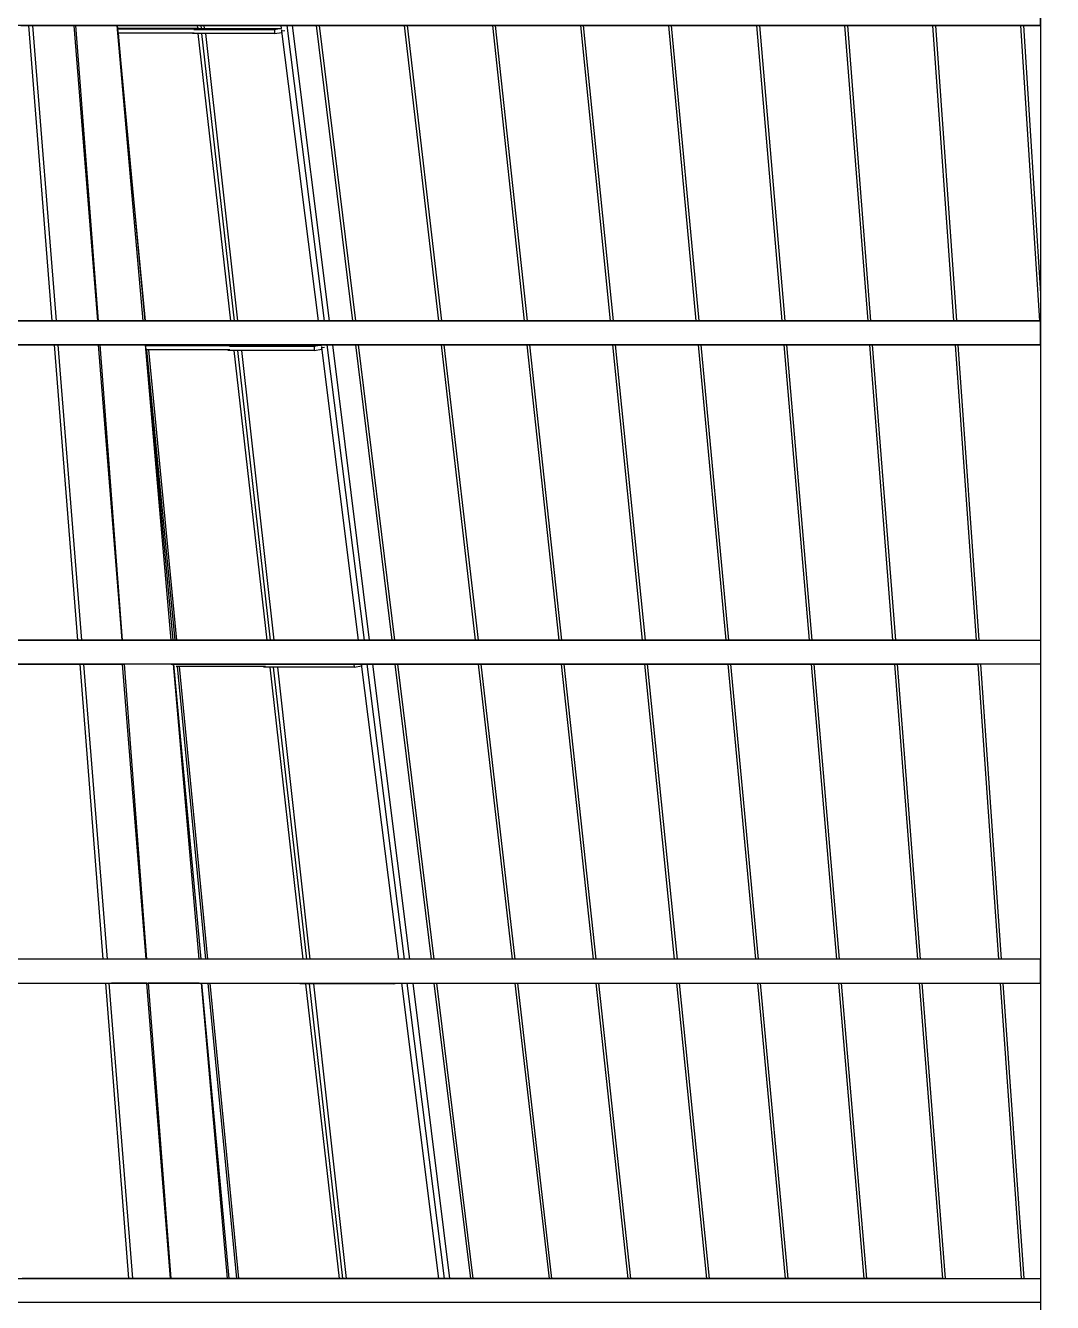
# Model space of a CAD drawing. Header units: millimetres. Extents: x 90964 to 877642, y 656808 to 1438307.
# Drawn here: x 810074 to 822942, y 1229727 to 1245727 of the extents above; entities that cross this region are included whole.
import ezdxf

# ---------------------------------------------------------------- set-up
doc = ezdxf.new("R2010")
doc.units = ezdxf.units.MM
doc.header["$LTSCALE"] = 300
doc.layers.add('ProfileEdges', color=7, linetype='Continuous')
doc.layers.add('SectionCutEdges', color=7, linetype='Continuous')

msp = doc.modelspace()

# ---------------------------------------------------------------- linework, layer by layer
at = {"color": 251}
for p, q in [((810406.2, 1242026.5), (810116.9, 1245726.5)), ((810461.9, 1242026.5), (810165.1, 1245726.5)), ((810979.6, 1242026.5), (810681.9, 1245726.5)), ((810700.9, 1245726.5), (810982.3, 1242026.5)), ((811548.6, 1242026.5), (811223.8, 1245726.5)), ((811224, 1245726.5), (811227.2, 1245692.1)), ((811227.2, 1245692.1), (812227.9, 1245692.1)), ((811227.2, 1245692.1), (811228.2, 1245681.3)), ((812209.8, 1245681.3), (811228.2, 1245681.3)), ((811228.2, 1245681.3), (811232.8, 1245631.4)), ((812168, 1245631.4), (811232.8, 1245631.4)), ((811232.8, 1245631.4), (811263.9, 1245295.6)), ((812168.4, 1245625), (812168, 1245631.4)), ((812188.4, 1245631.4), (812168, 1245631.4)), ((812234.3, 1245625), (812168.4, 1245625)), ((813192.2, 1245674.8), (812184.1, 1245674.8)), ((812215, 1245683), (812209.8, 1245681.3)), ((812209.8, 1245681.3), (812209.9, 1245675.9)), ((812228.4, 1245687.4), (812215, 1245683)), ((812215, 1245683), (812228.7, 1245685.2)), ((812224, 1245726.5), (812227.9, 1245692.1)), ((812227.9, 1245692.1), (812243, 1245692.1)), ((812243, 1245692.1), (812228.4, 1245687.4)), ((812228.4, 1245687.4), (812228.7, 1245685.2)), ((812228.7, 1245685.2), (812243.1, 1245687.6)), ((812234.3, 1245625), (812642.8, 1242026.5)), ((812279.6, 1245625), (812234.3, 1245625)), ((812243.1, 1245687.6), (812243, 1245692.1)), ((812243.1, 1245687.6), (812256.8, 1245689.9)), ((812256.8, 1245689.9), (812273.9, 1245689.9)), ((812269.8, 1245726.5), (812273.9, 1245689.9)), ((812273.9, 1245689.9), (812312.4, 1245689.9)), ((812279.6, 1245625), (812688.1, 1242026.5)), ((812329.5, 1245625), (812279.6, 1245625)), ((812308.3, 1245726.5), (812312.4, 1245689.9)), ((812312.4, 1245689.9), (813282.3, 1245689.9)), ((812329.5, 1245625), (812729.3, 1242026.5)), ((813195.3, 1245625), (812329.5, 1245625)), ((813283.3, 1245689.8), (813192.2, 1245674.8)), ((813192.2, 1245674.8), (813195.3, 1245625)), ((813195.3, 1245625), (813286.8, 1245640.2)), ((813282.3, 1245689.9), (813277.7, 1245726.5)), ((813282.3, 1245689.8), (813282.3, 1245689.9)), ((813285.1, 1245668.1), (813284.3, 1245674.1)), ((813286, 1245661), (813285.1, 1245668.1)), ((813285.5, 1245660.9), (813285.1, 1245668.1)), ((813285.5, 1245660.9), (813286, 1245661)), ((813286, 1245660.9), (813285.5, 1245660.9)), ((813285.7, 1245657.9), (813285.5, 1245660.9)), ((813743.5, 1242026.5), (813285.7, 1245657.9)), ((813286.8, 1245640.2), (813285.7, 1245657.9)), ((813286, 1245660.9), (813321.6, 1245664.4)), ((813286, 1245660.9), (813286, 1245661)), ((813286, 1245660.9), (813286, 1245660.9)), ((813321.6, 1245664.4), (813322.2, 1245664.4)), ((813347.8, 1245726.5), (813814.2, 1242026.5)), ((813880.9, 1242026.5), (813419.7, 1245726.5)), ((813716.7, 1245726.5), (814172.5, 1242026.5)), ((813752.6, 1245726.5), (814208.4, 1242026.5)), ((814820.1, 1245726.5), (815248.2, 1242026.5)), ((814856, 1245726.5), (815284.1, 1242026.5)), ((815923.5, 1245726.5), (816323.9, 1242026.5)), ((815959.3, 1245726.5), (816359.8, 1242026.5)), ((817026.8, 1245726.5), (817399.6, 1242026.5)), ((817062.7, 1245726.5), (817435.5, 1242026.5)), ((818130.2, 1245726.5), (818475.3, 1242026.5)), ((818166.1, 1245726.5), (818511.2, 1242026.5)), ((819233.6, 1245726.5), (819551, 1242026.5)), ((819269.4, 1245726.5), (819586.9, 1242026.5)), ((820336.9, 1245726.5), (820626.6, 1242026.5)), ((820372.8, 1245726.5), (820662.5, 1242026.5)), ((821440.3, 1245726.5), (821702.3, 1242026.5)), ((821476.2, 1245726.5), (821738.2, 1242026.5)), ((822543.6, 1245726.5), (822778, 1242026.5)), ((822579.5, 1245726.5), (822792.2, 1242369.6)), ((811263.9, 1245295.6), (811566.9, 1242026.5)), ((811578.9, 1242026.5), (811263.9, 1245295.6)), ((810727.2, 1238026.5), (810437.3, 1241726.5)), ((810780.8, 1238026.5), (810484, 1241726.5)), ((811283.3, 1238026.5), (810986.1, 1241726.5)), ((811004.7, 1241726.5), (811286.1, 1238026.5)), ((811900, 1238026.5), (811575.1, 1241726.5)), ((811575.9, 1241726.5), (811576.4, 1241721)), ((811576.4, 1241721), (811585.7, 1241723.8)), ((811576.4, 1241721), (811577.2, 1241713)), ((812655.6, 1241713), (811577.2, 1241713)), ((811577.2, 1241713), (811581.8, 1241663.2)), ((811581.8, 1241663.2), (811918.2, 1238026.5)), ((811589.8, 1241663.2), (811581.8, 1241663.2)), ((811585.4, 1241726.5), (811585.7, 1241723.8)), ((811585.7, 1241723.8), (811586.7, 1241724.1)), ((811586.7, 1241724.1), (811608, 1241724.1)), ((811589.8, 1241663.2), (811943, 1238026.5)), ((811617.2, 1241663.2), (811589.8, 1241663.2)), ((811608, 1241724.1), (811607.8, 1241726.5)), ((811608, 1241724.1), (812677.1, 1241724.1)), ((811967.6, 1238026.5), (811617.2, 1241663.2)), ((812614.4, 1241663.2), (811617.2, 1241663.2)), ((812614.8, 1241656.8), (812614.4, 1241663.2)), ((812634.4, 1241663.2), (812614.4, 1241663.2)), ((812683.7, 1241656.8), (812614.8, 1241656.8)), ((813689.2, 1241706.5), (812630, 1241706.5)), ((812660.8, 1241714.6), (812655.6, 1241713)), ((812655.6, 1241713), (812655.7, 1241707.7)), ((812677.6, 1241719.8), (812660.8, 1241714.6)), ((812660.8, 1241714.6), (812677.9, 1241717.4)), ((812676.8, 1241726.5), (812677.1, 1241724.1)), ((812677.1, 1241724.1), (812691.9, 1241724.1)), ((812691.9, 1241724.1), (812677.6, 1241719.8)), ((812677.6, 1241719.8), (812677.9, 1241717.4)), ((812677.9, 1241717.4), (812692, 1241719.7)), ((812683.7, 1241656.8), (813095.8, 1238026.5)), ((812728.6, 1241656.8), (812683.7, 1241656.8)), ((812692, 1241719.7), (812691.9, 1241724.1)), ((812692, 1241719.7), (812705.6, 1241721.9)), ((812705.6, 1241721.9), (812722.7, 1241721.9)), ((812722.2, 1241726.5), (812722.7, 1241721.9)), ((812722.7, 1241721.9), (812763.1, 1241721.9)), ((812728.6, 1241656.8), (813140.7, 1238026.5)), ((812779.9, 1241656.8), (812728.6, 1241656.8)), ((812762.6, 1241726.5), (812763.1, 1241721.9)), ((812763.1, 1241721.9), (813781.8, 1241721.9)), ((812779.9, 1241656.8), (813183.5, 1238026.5)), ((813692.5, 1241656.8), (812779.9, 1241656.8)), ((813782.8, 1241721.9), (813689.2, 1241706.5)), ((813689.2, 1241706.5), (813692.5, 1241656.8)), ((813692.5, 1241656.8), (813786.5, 1241672.2)), ((813781.8, 1241721.9), (813781.3, 1241726.5)), ((813781.9, 1241721.9), (813781.8, 1241721.9)), ((813784.7, 1241699.5), (813784, 1241705.2)), ((813785.5, 1241693.1), (813784.7, 1241699.5)), ((813785.1, 1241693.1), (813784.7, 1241699.5)), ((813785.1, 1241693.1), (813785.5, 1241693.1)), ((813785.5, 1241693.1), (813785.1, 1241693.1)), ((813785.3, 1241690.6), (813785.1, 1241693.1)), ((814247.1, 1238026.5), (813785.3, 1241690.6)), ((813786.5, 1241672.2), (813785.3, 1241690.6)), ((813785.5, 1241693), (813820.4, 1241696.4)), ((813785.5, 1241693), (813785.5, 1241693.1)), ((813785.5, 1241693.1), (813785.5, 1241693.1)), ((813820.4, 1241696.4), (813821, 1241696.5)), ((813849.5, 1241726.5), (814315.9, 1238026.5)), ((814384.6, 1238026.5), (813923.5, 1241726.5)), ((814208.4, 1241726.5), (814664.2, 1238026.5)), ((814243.3, 1241726.5), (814699.1, 1238026.5)), ((815281.9, 1241726.5), (815710, 1238026.5)), ((815316.8, 1241726.5), (815744.9, 1238026.5)), ((816355.4, 1241726.5), (816755.8, 1238026.5)), ((816390.2, 1241726.5), (816790.7, 1238026.5)), ((817428.8, 1241726.5), (817801.6, 1238026.5)), ((817463.7, 1241726.5), (817836.5, 1238026.5)), ((818502.3, 1241726.5), (818847.3, 1238026.5)), ((818537.2, 1241726.5), (818882.2, 1238026.5)), ((819575.7, 1241726.5), (819893.1, 1238026.5)), ((819610.6, 1241726.5), (819928, 1238026.5)), ((820649.1, 1241726.5), (820938.9, 1238026.5)), ((820684, 1241726.5), (820973.8, 1238026.5)), ((821722.6, 1241726.5), (821984.6, 1238026.5)), ((821757.5, 1241726.5), (822019.5, 1238026.5)), ((811048.3, 1234026.5), (810757.8, 1237726.5)), ((811100, 1234026.5), (810803.2, 1237726.5)), ((811587.1, 1234026.5), (811290.3, 1237726.5)), ((811308.6, 1237726.5), (811590, 1234026.5)), ((812251.4, 1234026.5), (811926.5, 1237726.5)), ((811927.9, 1237726.5), (812269.5, 1234026.5)), ((811963.2, 1237694.9), (811959.7, 1237694.9)), ((811973.7, 1237694.9), (811963.2, 1237694.9)), ((811973.7, 1237694.9), (812330, 1234026.5)), ((812002.8, 1237694.9), (811973.7, 1237694.9)), ((812356.2, 1234026.5), (812002.8, 1237694.9)), ((813061.3, 1237694.9), (812002.8, 1237694.9)), ((813061.7, 1237688.7), (813061.3, 1237694.9)), ((813080.9, 1237694.9), (813061.3, 1237694.9)), ((813133.2, 1237688.7), (813061.7, 1237688.7)), ((813133.2, 1237688.7), (813548.9, 1234026.5)), ((813177.7, 1237688.7), (813133.2, 1237688.7)), ((813177.7, 1237688.7), (813593.4, 1234026.5)), ((813230.3, 1237688.7), (813177.7, 1237688.7)), ((813230.3, 1237688.7), (813637.7, 1234026.5)), ((814190, 1237688.7), (813230.3, 1237688.7)), ((814187.4, 1237726.5), (814190, 1237688.7)), ((814190, 1237688.7), (814286.2, 1237704.3)), ((814284.8, 1237725.2), (814284.7, 1237726.5)), ((814284.8, 1237725.2), (814285.1, 1237725.3)), ((814285.1, 1237725.3), (814284.8, 1237725.2)), ((814284.9, 1237723.3), (814284.8, 1237725.2)), ((814285.1, 1237725.3), (814284.9, 1237726.5)), ((814750.9, 1234026.5), (814284.9, 1237723.3)), ((814286.2, 1237704.3), (814284.9, 1237723.3)), ((814285.1, 1237725.2), (814299, 1237726.5)), ((814285.1, 1237725.2), (814285.1, 1237725.3)), ((814285.1, 1237725.3), (814285.1, 1237725.3)), ((814351.3, 1237726.5), (814817.7, 1234026.5)), ((814888.1, 1234026.5), (814427.2, 1237726.5)), ((814700.2, 1237726.5), (815156, 1234026.5)), ((814734.1, 1237726.5), (815189.8, 1234026.5)), ((815743.8, 1237726.5), (816171.9, 1234026.5)), ((815777.6, 1237726.5), (816205.7, 1234026.5)), ((816787.3, 1237726.5), (817187.7, 1234026.5)), ((816821.2, 1237726.5), (817221.6, 1234026.5)), ((817830.8, 1237726.5), (818203.6, 1234026.5)), ((817864.7, 1237726.5), (818237.5, 1234026.5)), ((818874.4, 1237726.5), (819219.5, 1234026.5)), ((818908.2, 1237726.5), (819253.3, 1234026.5)), ((819917.9, 1237726.5), (820235.3, 1234026.5)), ((819951.8, 1237726.5), (820269.2, 1234026.5)), ((820961.4, 1237726.5), (821251.2, 1234026.5)), ((820995.3, 1237726.5), (821285, 1234026.5)), ((822004.9, 1237726.5), (822267, 1234026.5)), ((822038.8, 1237726.5), (822300.9, 1234026.5)), ((811369.3, 1230026.5), (811078.3, 1233726.5)), ((811419.4, 1230026.5), (811122.6, 1233726.5)), ((811890.9, 1230026.5), (811594.5, 1233726.5)), ((811612.5, 1233726.5), (811893.8, 1230026.5)), ((812602.9, 1230026.5), (812277.8, 1233726.5)), ((812279.8, 1233726.5), (812620.9, 1230026.5)), ((812357.7, 1233726.5), (812717, 1230026.5)), ((812744.8, 1230026.5), (812388.4, 1233726.5)), ((813509, 1233720.5), (813508.6, 1233726.5)), ((813582.8, 1233720.5), (813509, 1233720.5)), ((813582.8, 1233720.5), (814002.2, 1230026.5)), ((813627, 1233720.5), (813582.8, 1233720.5)), ((813627, 1233720.5), (814046.3, 1230026.5)), ((813680.6, 1233720.5), (813627, 1233720.5)), ((813680.6, 1233720.5), (814091.9, 1230026.5)), ((814687.9, 1233720.5), (813680.6, 1233720.5)), ((814687.4, 1233726.5), (814687.9, 1233720.5)), ((814687.9, 1233720.5), (814725, 1233726.5)), ((815254.7, 1230026.5), (814788.3, 1233726.5)), ((814853, 1233726.5), (815319.4, 1230026.5)), ((815391.7, 1230026.5), (814930.9, 1233726.5)), ((815192.1, 1233726.5), (815647.8, 1230026.5)), ((815224.9, 1233726.5), (815680.6, 1230026.5)), ((816205.7, 1233726.5), (816633.8, 1230026.5)), ((816238.5, 1233726.5), (816666.6, 1230026.5)), ((817219.3, 1233726.5), (817619.8, 1230026.5)), ((817252.1, 1233726.5), (817652.6, 1230026.5)), ((818233, 1233726.5), (818605.7, 1230026.5)), ((818265.8, 1233726.5), (818638.5, 1230026.5)), ((819246.6, 1233726.5), (819591.6, 1230026.5)), ((819279.4, 1233726.5), (819624.5, 1230026.5)), ((820260.2, 1233726.5), (820577.6, 1230026.5)), ((820293, 1233726.5), (820610.4, 1230026.5)), ((821273.8, 1233726.5), (821563.5, 1230026.5)), ((821306.6, 1233726.5), (821596.3, 1230026.5)), ((822287.4, 1233726.5), (822549.4, 1230026.5)), ((822320.2, 1233726.5), (822582.3, 1230026.5))]:
    msp.add_line(p, q, dxfattribs=at)
at = {"layer": 'ProfileEdges'}
for points in [[(822792.2, 1181026.5), (823092.2, 1181026.5), (823092.2, 1261726.5), (822792.2, 1261726.5)], [(804509.5, 1246026.5), (822792.2, 1246026.5), (822792.2, 1245726.5), (804509.5, 1245726.5)], [(804105.5, 1242026.5), (822792.2, 1242026.5), (822792.2, 1241726.5), (804105.5, 1241726.5)], [(803680.5, 1238026.5), (822792.2, 1238026.5), (822792.2, 1237726.5), (803680.5, 1237726.5)], [(822792.2, 1234026.5), (803234.2, 1234026.5), (803234.2, 1233726.5), (822792.2, 1233726.5)], [(802766.1, 1230026.5), (822792.2, 1230026.5), (822792.2, 1229726.5), (802766.1, 1229726.5)]]:
    msp.add_lwpolyline(points, close=True, dxfattribs=at)
at = {"layer": 'SectionCutEdges', "color": 251}
for p, q in [((822792.2, 1245726.5), (822792.2, 1246026.5)), ((810015.9, 1245726.5), (810116.9, 1245726.5)), ((810116.9, 1245726.5), (810127.2, 1245726.5)), ((810127.2, 1245726.5), (810165.1, 1245726.5)), ((810165.1, 1245726.5), (810171.6, 1245726.5)), ((810171.6, 1245726.5), (810195.6, 1245726.5)), ((810195.6, 1245726.5), (810681.9, 1245726.5)), ((810681.9, 1245726.5), (810700.2, 1245726.5)), ((810700.2, 1245726.5), (810700.9, 1245726.5)), ((810700.9, 1245726.5), (811196.4, 1245726.5)), ((811196.4, 1245726.5), (811223.8, 1245726.5)), ((811223.8, 1245726.5), (811224, 1245726.5)), ((811224, 1245726.5), (811486.2, 1245726.5)), ((811486.2, 1245726.5), (811859.1, 1245726.5)), ((811859.1, 1245726.5), (812224, 1245726.5)), ((812224, 1245726.5), (812269.8, 1245726.5)), ((812269.8, 1245726.5), (812286.7, 1245726.5)), ((812286.7, 1245726.5), (812308.3, 1245726.5)), ((812308.3, 1245726.5), (812501.6, 1245726.5)), ((812501.6, 1245726.5), (813092.6, 1245726.5)), ((813092.6, 1245726.5), (813277.7, 1245726.5)), ((813277.7, 1245726.5), (813314.4, 1245726.5)), ((813314.4, 1245726.5), (813347.8, 1245726.5)), ((813347.8, 1245726.5), (813377.2, 1245726.5)), ((813377.2, 1245726.5), (813419.7, 1245726.5)), ((813419.7, 1245726.5), (813716.7, 1245726.5)), ((813716.7, 1245726.5), (813752.6, 1245726.5)), ((813752.6, 1245726.5), (813783.2, 1245726.5)), ((813783.2, 1245726.5), (813829.9, 1245726.5)), ((813829.9, 1245726.5), (814820.1, 1245726.5)), ((814820.1, 1245726.5), (814856, 1245726.5)), ((814856, 1245726.5), (814888.8, 1245726.5)), ((814888.8, 1245726.5), (814933.2, 1245726.5)), ((814933.2, 1245726.5), (815923.5, 1245726.5)), ((815923.5, 1245726.5), (815959.3, 1245726.5)), ((815959.3, 1245726.5), (815994.3, 1245726.5)), ((815994.3, 1245726.5), (816036.5, 1245726.5)), ((816036.5, 1245726.5), (817026.8, 1245726.5)), ((817026.8, 1245726.5), (817062.7, 1245726.5)), ((817062.7, 1245726.5), (817099.8, 1245726.5)), ((817099.8, 1245726.5), (817139.7, 1245726.5)), ((817139.7, 1245726.5), (818130.2, 1245726.5)), ((818130.2, 1245726.5), (818166.1, 1245726.5)), ((818166.1, 1245726.5), (818205.4, 1245726.5)), ((818205.4, 1245726.5), (818243, 1245726.5)), ((818243, 1245726.5), (819233.6, 1245726.5)), ((819233.6, 1245726.5), (819269.4, 1245726.5)), ((819269.4, 1245726.5), (819310.9, 1245726.5)), ((819310.9, 1245726.5), (819346.2, 1245726.5)), ((819346.2, 1245726.5), (820336.9, 1245726.5)), ((820336.9, 1245726.5), (820372.8, 1245726.5)), ((820372.8, 1245726.5), (820416.4, 1245726.5)), ((820416.4, 1245726.5), (820449.5, 1245726.5)), ((820449.5, 1245726.5), (821440.3, 1245726.5)), ((821440.3, 1245726.5), (821476.2, 1245726.5)), ((821476.2, 1245726.5), (821521.9, 1245726.5)), ((821521.9, 1245726.5), (821552.8, 1245726.5)), ((821552.8, 1245726.5), (822543.6, 1245726.5)), ((822543.6, 1245726.5), (822579.5, 1245726.5)), ((822579.5, 1245726.5), (822627.4, 1245726.5)), ((822627.4, 1245726.5), (822656, 1245726.5)), ((822656, 1245726.5), (822792.2, 1245726.5)), ((822792.2, 1245726.5), (822792.2, 1243444.9)), ((822792.2, 1243444.9), (822792.2, 1242369.6)), ((822792.2, 1242369.6), (822792.2, 1242026.5)), ((810305.8, 1242026.5), (809302.7, 1242026.5)), ((810406.2, 1242026.5), (810305.8, 1242026.5)), ((810417.8, 1242026.5), (810406.2, 1242026.5)), ((810461.9, 1242026.5), (810417.8, 1242026.5)), ((810477, 1242026.5), (810461.9, 1242026.5)), ((810979.6, 1242026.5), (810477, 1242026.5)), ((810981.4, 1242026.5), (810979.6, 1242026.5)), ((810982.3, 1242026.5), (810981.4, 1242026.5)), ((811548.6, 1242026.5), (810982.3, 1242026.5)), ((811566.9, 1242026.5), (811548.6, 1242026.5)), ((811575.8, 1242026.5), (811566.9, 1242026.5)), ((811578.9, 1242026.5), (811575.8, 1242026.5)), ((811677.1, 1242026.5), (811578.9, 1242026.5)), ((812507.2, 1242026.5), (811677.1, 1242026.5)), ((812642.8, 1242026.5), (812507.2, 1242026.5)), ((812688.1, 1242026.5), (812642.8, 1242026.5)), ((812719, 1242026.5), (812688.1, 1242026.5)), ((812729.3, 1242026.5), (812719, 1242026.5)), ((812798.2, 1242026.5), (812729.3, 1242026.5)), ((813719.4, 1242026.5), (812798.2, 1242026.5)), ((813743.5, 1242026.5), (813719.4, 1242026.5)), ((813780.2, 1242026.5), (813743.5, 1242026.5)), ((813814.2, 1242026.5), (813780.2, 1242026.5)), ((813866, 1242026.5), (813814.2, 1242026.5)), ((813880.9, 1242026.5), (813866, 1242026.5)), ((814172.5, 1242026.5), (813880.9, 1242026.5)), ((814208.4, 1242026.5), (814172.5, 1242026.5)), ((814261.4, 1242026.5), (814208.4, 1242026.5)), ((814272, 1242026.5), (814261.4, 1242026.5)), ((815248.2, 1242026.5), (814272, 1242026.5)), ((815284.1, 1242026.5), (815248.2, 1242026.5)), ((815337, 1242026.5), (815284.1, 1242026.5)), ((815347.6, 1242026.5), (815337, 1242026.5)), ((816323.9, 1242026.5), (815347.6, 1242026.5)), ((816359.8, 1242026.5), (816323.9, 1242026.5)), ((816412.6, 1242026.5), (816359.8, 1242026.5)), ((816423.2, 1242026.5), (816412.6, 1242026.5)), ((817399.6, 1242026.5), (816423.2, 1242026.5)), ((817435.5, 1242026.5), (817399.6, 1242026.5)), ((817488.2, 1242026.5), (817435.5, 1242026.5)), ((817498.7, 1242026.5), (817488.2, 1242026.5)), ((818475.3, 1242026.5), (817498.7, 1242026.5)), ((818511.2, 1242026.5), (818475.3, 1242026.5)), ((818563.9, 1242026.5), (818511.2, 1242026.5)), ((818574.3, 1242026.5), (818563.9, 1242026.5)), ((819551, 1242026.5), (818574.3, 1242026.5)), ((819586.9, 1242026.5), (819551, 1242026.5)), ((819639.5, 1242026.5), (819586.9, 1242026.5)), ((819649.9, 1242026.5), (819639.5, 1242026.5)), ((820626.6, 1242026.5), (819649.9, 1242026.5)), ((820662.5, 1242026.5), (820626.6, 1242026.5)), ((820715.1, 1242026.5), (820662.5, 1242026.5)), ((820725.5, 1242026.5), (820715.1, 1242026.5)), ((821702.3, 1242026.5), (820725.5, 1242026.5)), ((821738.2, 1242026.5), (821702.3, 1242026.5)), ((821790.7, 1242026.5), (821738.2, 1242026.5)), ((821801.2, 1242026.5), (821790.7, 1242026.5)), ((822778, 1242026.5), (821801.2, 1242026.5)), ((822792.2, 1242026.5), (822778, 1242026.5)), ((822792.2, 1241726.5), (822792.2, 1242026.5)), ((809374.1, 1241726.5), (810330.3, 1241726.5)), ((810330.3, 1241726.5), (810437.3, 1241726.5)), ((810437.3, 1241726.5), (810447.7, 1241726.5)), ((810447.7, 1241726.5), (810484, 1241726.5)), ((810484, 1241726.5), (810490.4, 1241726.5)), ((810490.4, 1241726.5), (810514.2, 1241726.5)), ((810514.2, 1241726.5), (810986.1, 1241726.5)), ((810986.1, 1241726.5), (811004.2, 1241726.5)), ((811004.2, 1241726.5), (811004.7, 1241726.5)), ((811004.7, 1241726.5), (811548, 1241726.5)), ((811548, 1241726.5), (811575.1, 1241726.5)), ((811575.1, 1241726.5), (811575.9, 1241726.5)), ((811575.9, 1241726.5), (811585.4, 1241726.5)), ((811585.4, 1241726.5), (811599.3, 1241726.5)), ((811599.3, 1241726.5), (811607.8, 1241726.5)), ((811607.8, 1241726.5), (811878, 1241726.5)), ((811878, 1241726.5), (812312.6, 1241726.5)), ((812312.6, 1241726.5), (812676.8, 1241726.5)), ((812676.8, 1241726.5), (812722.2, 1241726.5)), ((812722.2, 1241726.5), (812739.6, 1241726.5)), ((812739.6, 1241726.5), (812762.6, 1241726.5)), ((812762.6, 1241726.5), (812955.8, 1241726.5)), ((812955.8, 1241726.5), (813600.8, 1241726.5)), ((813600.8, 1241726.5), (813781.3, 1241726.5)), ((813781.3, 1241726.5), (813817.2, 1241726.5)), ((813817.2, 1241726.5), (813849.5, 1241726.5)), ((813849.5, 1241726.5), (813879.4, 1241726.5)), ((813879.4, 1241726.5), (813923.5, 1241726.5)), ((813923.5, 1241726.5), (814208.4, 1241726.5)), ((814208.4, 1241726.5), (814243.3, 1241726.5)), ((814243.3, 1241726.5), (814274.4, 1241726.5)), ((814274.4, 1241726.5), (814322.8, 1241726.5)), ((814322.8, 1241726.5), (815281.9, 1241726.5)), ((815281.9, 1241726.5), (815316.8, 1241726.5)), ((815316.8, 1241726.5), (815350.1, 1241726.5)), ((815350.1, 1241726.5), (815396.1, 1241726.5)), ((815396.1, 1241726.5), (816355.4, 1241726.5)), ((816355.4, 1241726.5), (816390.2, 1241726.5)), ((816390.2, 1241726.5), (816425.8, 1241726.5)), ((816425.8, 1241726.5), (816469.5, 1241726.5)), ((816469.5, 1241726.5), (817428.8, 1241726.5)), ((817428.8, 1241726.5), (817463.7, 1241726.5)), ((817463.7, 1241726.5), (817501.5, 1241726.5)), ((817501.5, 1241726.5), (817542.8, 1241726.5)), ((817542.8, 1241726.5), (818502.3, 1241726.5)), ((818502.3, 1241726.5), (818537.2, 1241726.5)), ((818537.2, 1241726.5), (818577.1, 1241726.5)), ((818577.1, 1241726.5), (818616.2, 1241726.5)), ((818616.2, 1241726.5), (819575.7, 1241726.5)), ((819575.7, 1241726.5), (819610.6, 1241726.5)), ((819610.6, 1241726.5), (819652.8, 1241726.5)), ((819652.8, 1241726.5), (819689.5, 1241726.5)), ((819689.5, 1241726.5), (820649.1, 1241726.5)), ((820649.1, 1241726.5), (820684, 1241726.5)), ((820684, 1241726.5), (820728.5, 1241726.5)), ((820728.5, 1241726.5), (820762.9, 1241726.5)), ((820762.9, 1241726.5), (821722.6, 1241726.5)), ((821722.6, 1241726.5), (821757.5, 1241726.5)), ((821757.5, 1241726.5), (821804.1, 1241726.5)), ((821804.1, 1241726.5), (821836.2, 1241726.5)), ((821836.2, 1241726.5), (822792.2, 1241726.5)), ((822792.2, 1241726.5), (822792.2, 1238026.5)), ((810626.4, 1238026.5), (809535, 1238026.5)), ((810727.2, 1238026.5), (810626.4, 1238026.5)), ((810738.3, 1238026.5), (810727.2, 1238026.5)), ((810780.8, 1238026.5), (810738.3, 1238026.5)), ((810796, 1238026.5), (810780.8, 1238026.5)), ((811283.3, 1238026.5), (810796, 1238026.5)), ((811285.4, 1238026.5), (811283.3, 1238026.5)), ((811286.1, 1238026.5), (811285.4, 1238026.5)), ((811900, 1238026.5), (811286.1, 1238026.5)), ((811918.2, 1238026.5), (811900, 1238026.5)), ((811943, 1238026.5), (811918.2, 1238026.5)), ((811964.2, 1238026.5), (811943, 1238026.5)), ((811967.6, 1238026.5), (811964.2, 1238026.5)), ((812065.9, 1238026.5), (811967.6, 1238026.5)), ((812965.4, 1238026.5), (812065.9, 1238026.5)), ((813095.8, 1238026.5), (812965.4, 1238026.5)), ((813140.7, 1238026.5), (813095.8, 1238026.5)), ((813172.7, 1238026.5), (813140.7, 1238026.5)), ((813183.5, 1238026.5), (813172.7, 1238026.5)), ((813252.8, 1238026.5), (813183.5, 1238026.5)), ((814226.6, 1238026.5), (813252.8, 1238026.5)), ((814247.1, 1238026.5), (814226.6, 1238026.5)), ((814283, 1238026.5), (814247.1, 1238026.5)), ((814315.9, 1238026.5), (814283, 1238026.5)), ((814369.2, 1238026.5), (814315.9, 1238026.5)), ((814384.6, 1238026.5), (814369.2, 1238026.5)), ((814664.2, 1238026.5), (814384.6, 1238026.5)), ((814699.1, 1238026.5), (814664.2, 1238026.5)), ((814753.6, 1238026.5), (814699.1, 1238026.5)), ((814764.4, 1238026.5), (814753.6, 1238026.5)), ((815710, 1238026.5), (814764.4, 1238026.5)), ((815744.9, 1238026.5), (815710, 1238026.5)), ((815799.3, 1238026.5), (815744.9, 1238026.5)), ((815810.1, 1238026.5), (815799.3, 1238026.5)), ((816755.8, 1238026.5), (815810.1, 1238026.5)), ((816790.7, 1238026.5), (816755.8, 1238026.5)), ((816845, 1238026.5), (816790.7, 1238026.5)), ((816855.8, 1238026.5), (816845, 1238026.5)), ((817801.6, 1238026.5), (816855.8, 1238026.5)), ((817836.5, 1238026.5), (817801.6, 1238026.5)), ((817890.7, 1238026.5), (817836.5, 1238026.5)), ((817901.5, 1238026.5), (817890.7, 1238026.5)), ((818847.3, 1238026.5), (817901.5, 1238026.5)), ((818882.2, 1238026.5), (818847.3, 1238026.5)), ((818936.4, 1238026.5), (818882.2, 1238026.5)), ((818947.2, 1238026.5), (818936.4, 1238026.5)), ((819893.1, 1238026.5), (818947.2, 1238026.5)), ((819928, 1238026.5), (819893.1, 1238026.5)), ((819982.1, 1238026.5), (819928, 1238026.5)), ((819992.8, 1238026.5), (819982.1, 1238026.5)), ((820938.9, 1238026.5), (819992.8, 1238026.5)), ((820973.8, 1238026.5), (820938.9, 1238026.5)), ((821027.8, 1238026.5), (820973.8, 1238026.5)), ((821038.5, 1238026.5), (821027.8, 1238026.5)), ((821984.6, 1238026.5), (821038.5, 1238026.5)), ((809607.7, 1237726.5), (810645.5, 1237726.5)), ((810645.5, 1237726.5), (810757.8, 1237726.5)), ((810757.8, 1237726.5), (810768.3, 1237726.5)), ((810768.3, 1237726.5), (810803.2, 1237726.5)), ((810803.2, 1237726.5), (810809.4, 1237726.5)), ((810809.4, 1237726.5), (810833, 1237726.5)), ((810833, 1237726.5), (811290.3, 1237726.5)), ((811290.3, 1237726.5), (811308.2, 1237726.5)), ((811308.2, 1237726.5), (811308.6, 1237726.5)), ((811899.5, 1237726.5), (811308.6, 1237726.5)), ((811899.5, 1237726.5), (811926.5, 1237726.5)), ((811926.5, 1237726.5), (811927.9, 1237726.5)), ((811927.9, 1237726.5), (811956.8, 1237726.5)), ((811956.8, 1237726.5), (813077.7, 1237726.5)), ((813077.7, 1237726.5), (814187.4, 1237726.5)), ((814187.4, 1237726.5), (814284.7, 1237726.5)), ((814284.7, 1237726.5), (814284.9, 1237726.5)), ((814284.9, 1237726.5), (814299, 1237726.5)), ((814299, 1237726.5), (814319.6, 1237726.5)), ((814319.6, 1237726.5), (814351.3, 1237726.5)), ((814351.3, 1237726.5), (814381.6, 1237726.5)), ((814381.6, 1237726.5), (814427.2, 1237726.5)), ((814427.2, 1237726.5), (814700.2, 1237726.5)), ((814700.2, 1237726.5), (814734.1, 1237726.5)), ((814734.1, 1237726.5), (814765.6, 1237726.5)), ((814765.6, 1237726.5), (814815.6, 1237726.5)), ((814815.6, 1237726.5), (815743.8, 1237726.5)), ((815743.8, 1237726.5), (815777.6, 1237726.5)), ((815777.6, 1237726.5), (815811.5, 1237726.5)), ((815811.5, 1237726.5), (815859, 1237726.5)), ((815859, 1237726.5), (816787.3, 1237726.5)), ((816787.3, 1237726.5), (816821.2, 1237726.5)), ((816821.2, 1237726.5), (816857.3, 1237726.5)), ((816857.3, 1237726.5), (816902.5, 1237726.5)), ((816902.5, 1237726.5), (817830.8, 1237726.5)), ((817830.8, 1237726.5), (817864.7, 1237726.5)), ((817864.7, 1237726.5), (817903.1, 1237726.5)), ((817903.1, 1237726.5), (817945.9, 1237726.5)), ((817945.9, 1237726.5), (818874.4, 1237726.5)), ((818874.4, 1237726.5), (818908.2, 1237726.5)), ((818908.2, 1237726.5), (818948.9, 1237726.5)), ((818948.9, 1237726.5), (818989.3, 1237726.5)), ((818989.3, 1237726.5), (819917.9, 1237726.5)), ((819917.9, 1237726.5), (819951.8, 1237726.5)), ((819951.8, 1237726.5), (819994.7, 1237726.5)), ((819994.7, 1237726.5), (820032.8, 1237726.5)), ((820032.8, 1237726.5), (820961.4, 1237726.5)), ((820961.4, 1237726.5), (820995.3, 1237726.5)), ((820995.3, 1237726.5), (821040.5, 1237726.5)), ((821040.5, 1237726.5), (821076.2, 1237726.5)), ((821076.2, 1237726.5), (822004.9, 1237726.5)), ((810950.5, 1234026.5), (809796.9, 1234026.5)), ((811048.3, 1234026.5), (810950.5, 1234026.5)), ((811058.7, 1234026.5), (811048.3, 1234026.5)), ((811100, 1234026.5), (811058.7, 1234026.5)), ((811115.1, 1234026.5), (811100, 1234026.5)), ((811587.1, 1234026.5), (811115.1, 1234026.5)), ((811589.4, 1234026.5), (811587.1, 1234026.5)), ((811590, 1234026.5), (811589.4, 1234026.5)), ((812251.4, 1234026.5), (811590, 1234026.5)), ((812269.5, 1234026.5), (812251.4, 1234026.5)), ((812303.2, 1234026.5), (812269.5, 1234026.5)), ((812330, 1234026.5), (812303.2, 1234026.5)), ((812352.6, 1234026.5), (812330, 1234026.5)), ((812356.2, 1234026.5), (812352.6, 1234026.5)), ((812450.1, 1234026.5), (812356.2, 1234026.5)), ((813456.6, 1234026.5), (812450.1, 1234026.5)), ((813548.9, 1234026.5), (813456.6, 1234026.5)), ((813593.4, 1234026.5), (813548.9, 1234026.5)), ((813623.5, 1234026.5), (813593.4, 1234026.5)), ((813637.7, 1234026.5), (813623.5, 1234026.5)), ((813733.3, 1234026.5), (813637.7, 1234026.5)), ((814736.3, 1234026.5), (813733.3, 1234026.5)), ((814750.9, 1234026.5), (814736.3, 1234026.5)), ((814786, 1234026.5), (814750.9, 1234026.5)), ((814817.7, 1234026.5), (814786, 1234026.5)), ((814872.4, 1234026.5), (814817.7, 1234026.5)), ((814888.1, 1234026.5), (814872.4, 1234026.5)), ((815156, 1234026.5), (814888.1, 1234026.5)), ((815189.8, 1234026.5), (815156, 1234026.5)), ((815245.8, 1234026.5), (815189.8, 1234026.5)), ((815256.9, 1234026.5), (815245.8, 1234026.5)), ((816171.9, 1234026.5), (815256.9, 1234026.5)), ((816205.7, 1234026.5), (816171.9, 1234026.5)), ((816261.6, 1234026.5), (816205.7, 1234026.5)), ((816272.6, 1234026.5), (816261.6, 1234026.5)), ((817187.7, 1234026.5), (816272.6, 1234026.5)), ((817221.6, 1234026.5), (817187.7, 1234026.5)), ((817277.4, 1234026.5), (817221.6, 1234026.5)), ((817288.4, 1234026.5), (817277.4, 1234026.5)), ((818203.6, 1234026.5), (817288.4, 1234026.5)), ((818237.5, 1234026.5), (818203.6, 1234026.5)), ((818293.2, 1234026.5), (818237.5, 1234026.5)), ((818304.2, 1234026.5), (818293.2, 1234026.5)), ((819219.5, 1234026.5), (818304.2, 1234026.5)), ((819253.3, 1234026.5), (819219.5, 1234026.5)), ((819309, 1234026.5), (819253.3, 1234026.5)), ((819319.9, 1234026.5), (819309, 1234026.5)), ((820235.3, 1234026.5), (819319.9, 1234026.5)), ((820269.2, 1234026.5), (820235.3, 1234026.5)), ((820324.7, 1234026.5), (820269.2, 1234026.5)), ((820335.7, 1234026.5), (820324.7, 1234026.5)), ((821251.2, 1234026.5), (820335.7, 1234026.5)), ((821285, 1234026.5), (821251.2, 1234026.5)), ((821340.5, 1234026.5), (821285, 1234026.5)), ((821351.5, 1234026.5), (821340.5, 1234026.5)), ((822267, 1234026.5), (821351.5, 1234026.5)), ((809868.5, 1233726.5), (810964.5, 1233726.5)), ((810964.5, 1233726.5), (811078.3, 1233726.5)), ((811078.3, 1233726.5), (811088.9, 1233726.5)), ((811088.9, 1233726.5), (811122.6, 1233726.5)), ((811122.6, 1233726.5), (811128.6, 1233726.5)), ((811128.6, 1233726.5), (811151.8, 1233726.5)), ((811594.5, 1233726.5), (811151.8, 1233726.5)), ((811594.5, 1233726.5), (811612.2, 1233726.5)), ((811612.2, 1233726.5), (811612.5, 1233726.5)), ((812251.1, 1233726.5), (811612.5, 1233726.5)), ((812251.1, 1233726.5), (812277.8, 1233726.5)), ((812277.8, 1233726.5), (812279.8, 1233726.5)), ((812279.8, 1233726.5), (812346.6, 1233726.5)), ((812346.6, 1233726.5), (812357.7, 1233726.5)), ((812357.7, 1233726.5), (812374.7, 1233726.5)), ((812374.7, 1233726.5), (812388.4, 1233726.5)), ((812388.4, 1233726.5), (812688, 1233726.5)), ((812688, 1233726.5), (813252, 1233726.5)), ((813252, 1233726.5), (813508.6, 1233726.5)), ((813508.6, 1233726.5), (814687.4, 1233726.5)), ((814687.4, 1233726.5), (814725, 1233726.5)), ((814725, 1233726.5), (814788.3, 1233726.5)), ((814788.3, 1233726.5), (814822.6, 1233726.5)), ((814822.6, 1233726.5), (814853, 1233726.5)), ((814853, 1233726.5), (814883.7, 1233726.5)), ((814883.7, 1233726.5), (814930.9, 1233726.5)), ((814930.9, 1233726.5), (815192.1, 1233726.5)), ((815192.1, 1233726.5), (815224.9, 1233726.5)), ((815224.9, 1233726.5), (815256.8, 1233726.5)), ((815256.8, 1233726.5), (815308.4, 1233726.5)), ((815308.4, 1233726.5), (816205.7, 1233726.5)), ((816205.7, 1233726.5), (816238.5, 1233726.5)), ((816238.5, 1233726.5), (816272.8, 1233726.5)), ((816272.8, 1233726.5), (816321.9, 1233726.5)), ((816321.9, 1233726.5), (817219.3, 1233726.5)), ((817219.3, 1233726.5), (817252.1, 1233726.5)), ((817252.1, 1233726.5), (817288.8, 1233726.5)), ((817288.8, 1233726.5), (817335.4, 1233726.5)), ((817335.4, 1233726.5), (818233, 1233726.5)), ((818233, 1233726.5), (818265.8, 1233726.5)), ((818265.8, 1233726.5), (818304.7, 1233726.5)), ((818304.7, 1233726.5), (818348.9, 1233726.5)), ((818348.9, 1233726.5), (819246.6, 1233726.5)), ((819246.6, 1233726.5), (819279.4, 1233726.5)), ((819279.4, 1233726.5), (819320.7, 1233726.5)), ((819320.7, 1233726.5), (819362.4, 1233726.5)), ((819362.4, 1233726.5), (820260.2, 1233726.5)), ((820260.2, 1233726.5), (820293, 1233726.5)), ((820293, 1233726.5), (820336.6, 1233726.5)), ((820336.6, 1233726.5), (820376, 1233726.5)), ((820376, 1233726.5), (821273.8, 1233726.5)), ((821273.8, 1233726.5), (821306.6, 1233726.5)), ((821306.6, 1233726.5), (821352.6, 1233726.5)), ((821352.6, 1233726.5), (821389.5, 1233726.5)), ((821389.5, 1233726.5), (822287.4, 1233726.5)), ((811271.4, 1230026.5), (810030.6, 1230026.5)), ((811369.3, 1230026.5), (811271.4, 1230026.5)), ((811379.3, 1230026.5), (811369.3, 1230026.5)), ((811419.4, 1230026.5), (811379.3, 1230026.5)), ((811434.3, 1230026.5), (811419.4, 1230026.5)), ((811890.9, 1230026.5), (811434.3, 1230026.5)), ((811893.3, 1230026.5), (811890.9, 1230026.5)), ((811893.8, 1230026.5), (811893.3, 1230026.5)), ((812602.9, 1230026.5), (811893.8, 1230026.5)), ((812620.9, 1230026.5), (812602.9, 1230026.5)), ((812690.1, 1230026.5), (812620.9, 1230026.5)), ((812717, 1230026.5), (812690.1, 1230026.5)), ((812741, 1230026.5), (812717, 1230026.5)), ((812744.8, 1230026.5), (812741, 1230026.5)), ((812838.9, 1230026.5), (812744.8, 1230026.5)), ((813913.9, 1230026.5), (812838.9, 1230026.5)), ((814002.2, 1230026.5), (813913.9, 1230026.5)), ((814046.3, 1230026.5), (814002.2, 1230026.5)), ((814076.9, 1230026.5), (814046.3, 1230026.5)), ((814091.9, 1230026.5), (814076.9, 1230026.5)), ((814188.8, 1230026.5), (814091.9, 1230026.5)), ((815242.9, 1230026.5), (814188.8, 1230026.5)), ((815254.7, 1230026.5), (815242.9, 1230026.5)), ((815289, 1230026.5), (815254.7, 1230026.5)), ((815319.4, 1230026.5), (815289, 1230026.5)), ((815375.6, 1230026.5), (815319.4, 1230026.5)), ((815391.7, 1230026.5), (815375.6, 1230026.5)), ((815647.8, 1230026.5), (815391.7, 1230026.5)), ((815680.6, 1230026.5), (815647.8, 1230026.5)), ((815738, 1230026.5), (815680.6, 1230026.5)), ((815749.3, 1230026.5), (815738, 1230026.5)), ((816633.8, 1230026.5), (815749.3, 1230026.5)), ((816666.6, 1230026.5), (816633.8, 1230026.5)), ((816723.9, 1230026.5), (816666.6, 1230026.5)), ((816735.2, 1230026.5), (816723.9, 1230026.5)), ((817619.8, 1230026.5), (816735.2, 1230026.5)), ((817652.6, 1230026.5), (817619.8, 1230026.5)), ((817709.7, 1230026.5), (817652.6, 1230026.5)), ((817721, 1230026.5), (817709.7, 1230026.5)), ((818605.7, 1230026.5), (817721, 1230026.5)), ((818638.5, 1230026.5), (818605.7, 1230026.5)), ((818695.6, 1230026.5), (818638.5, 1230026.5)), ((818706.9, 1230026.5), (818695.6, 1230026.5)), ((819591.6, 1230026.5), (818706.9, 1230026.5)), ((819624.5, 1230026.5), (819591.6, 1230026.5)), ((819681.5, 1230026.5), (819624.5, 1230026.5)), ((819692.7, 1230026.5), (819681.5, 1230026.5)), ((820577.6, 1230026.5), (819692.7, 1230026.5)), ((820610.4, 1230026.5), (820577.6, 1230026.5)), ((820667.4, 1230026.5), (820610.4, 1230026.5)), ((820678.6, 1230026.5), (820667.4, 1230026.5)), ((821563.5, 1230026.5), (820678.6, 1230026.5))]:
    msp.add_line(p, q, dxfattribs=at)

doc.saveas('drawing.dxf')
